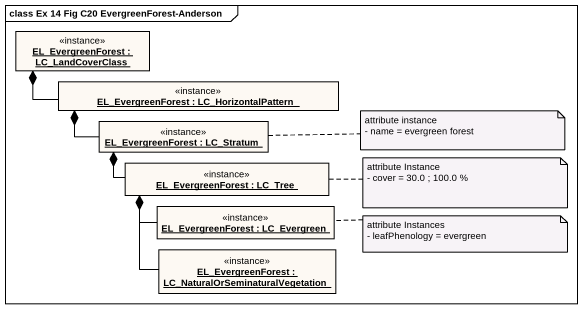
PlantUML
@startuml
mainframe class Ex 14 Fig C20 EvergreenForest-Anderson
hide circle
hide empty members
object "EL_EvergreenForest : LC_LandCoverClass" as EL_EvergreenForest <<instance>> #FDF9F3
object "EL_EvergreenForest : LC_HorizontalPattern" as EL_EvergreenForest_2 <<instance>> #FDF9F3
object "EL_EvergreenForest : LC_Stratum" as EL_EvergreenForest_3 <<instance>> #FDF9F3
object "EL_EvergreenForest : LC_Tree" as EL_EvergreenForest_4 <<instance>> #FDF9F3
object "EL_EvergreenForest : LC_Evergreen" as EL_EvergreenForest_5 <<instance>> #FDF9F3
object "EL_EvergreenForest : LC_NaturalOrSeminaturalVegetation" as EL_EvergreenForest_6 <<instance>> #FDF9F3
EL_EvergreenForest_2 -left-* EL_EvergreenForest
EL_EvergreenForest_3 -up-* EL_EvergreenForest_2
EL_EvergreenForest_4 -up-* EL_EvergreenForest_3
EL_EvergreenForest_5 -up-* EL_EvergreenForest_4
EL_EvergreenForest_6 -up-* EL_EvergreenForest_4
note right of EL_EvergreenForest_3
  attribute instance
  - name = evergreen forest
end note
note right of EL_EvergreenForest_4
  attribute Instance
  - cover = 30.0 ; 100.0 %
end note
note right of EL_EvergreenForest_5
  attribute Instances
  - leafPhenology = evergreen
end note
@enduml
